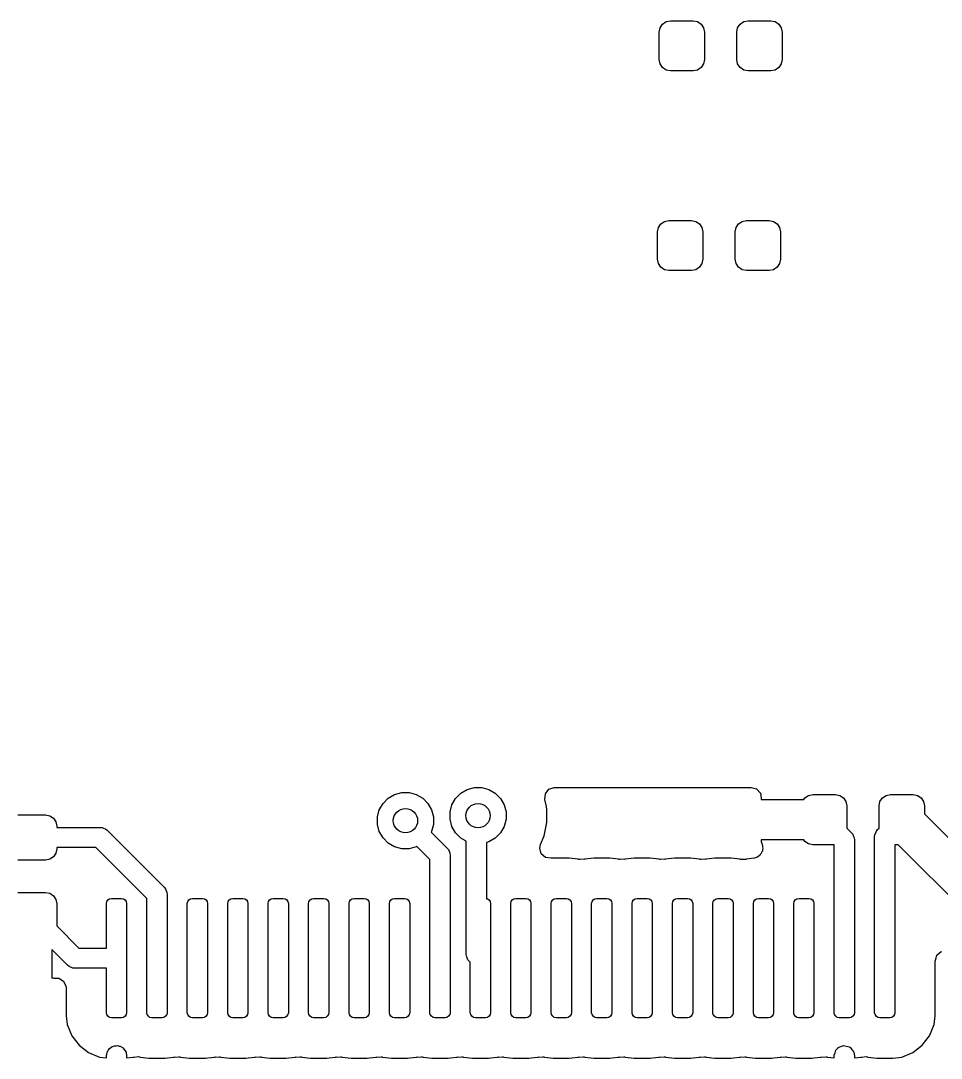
# Model space of a CAD drawing. Extents: x 3.62 to 8.08, y -6.04 to -1.71.
# Drawn here: x 6.528 to 6.976, y -2.27 to -1.765 of the extents above; entities that cross this region are included whole.
import ezdxf

# ---------------------------------------------------------------- set-up
doc = ezdxf.new("R2010")
doc.units = 0
doc.header["$MEASUREMENT"] = 0
doc.layers.add('BLACK', color=7, linetype='CONTINUOUS')

msp = doc.modelspace()

# ---------------------------------------------------------------- linework, layer by layer
at = {"layer": 'BLACK', "linetype": 'CONTINUOUS'}
for p, q in [((6.83898, -1.77008), (6.8394, -1.76797)), ((6.8394, -1.76797), (6.84059, -1.76618)), ((6.84059, -1.76618), (6.84238, -1.76499)), ((6.84238, -1.76499), (6.84449, -1.76457)), ((6.84449, -1.76457), (6.85551, -1.76457)), ((6.85551, -1.76457), (6.85762, -1.76499)), ((6.85762, -1.76499), (6.85941, -1.76618)), ((6.85941, -1.76618), (6.8606, -1.76797)), ((6.8606, -1.76797), (6.86102, -1.77008)), ((6.87677, -1.77008), (6.87719, -1.76797)), ((6.87719, -1.76797), (6.87839, -1.76618)), ((6.87839, -1.76618), (6.88017, -1.76499)), ((6.88017, -1.76499), (6.88228, -1.76457)), ((6.88228, -1.76457), (6.89331, -1.76457)), ((6.89331, -1.76457), (6.89542, -1.76499)), ((6.89542, -1.76499), (6.8972, -1.76618)), ((6.8972, -1.76618), (6.8984, -1.76797)), ((6.8984, -1.76797), (6.89882, -1.77008)), ((6.83898, -1.78346), (6.83898, -1.77008)), ((6.86102, -1.77008), (6.86102, -1.78346)), ((6.87677, -1.78346), (6.87677, -1.77008)), ((6.89882, -1.77008), (6.89882, -1.78346)), ((6.8394, -1.78557), (6.83898, -1.78346)), ((6.84059, -1.78736), (6.8394, -1.78557)), ((6.84238, -1.78856), (6.84059, -1.78736)), ((6.85941, -1.78736), (6.85762, -1.78856)), ((6.8606, -1.78557), (6.85941, -1.78736)), ((6.86102, -1.78346), (6.8606, -1.78557)), ((6.87719, -1.78557), (6.87677, -1.78346)), ((6.87839, -1.78736), (6.87719, -1.78557)), ((6.88017, -1.78856), (6.87839, -1.78736)), ((6.8972, -1.78736), (6.89542, -1.78856)), ((6.8984, -1.78557), (6.8972, -1.78736)), ((6.89882, -1.78346), (6.8984, -1.78557)), ((6.84449, -1.78898), (6.84238, -1.78856)), ((6.85551, -1.78898), (6.84449, -1.78898)), ((6.85762, -1.78856), (6.85551, -1.78898)), ((6.88228, -1.78898), (6.88017, -1.78856)), ((6.89331, -1.78898), (6.88228, -1.78898)), ((6.89542, -1.78856), (6.89331, -1.78898)), ((6.83861, -1.86521), (6.8398, -1.86343)), ((6.8398, -1.86343), (6.84159, -1.86223)), ((6.84159, -1.86223), (6.8437, -1.86181)), ((6.8437, -1.86181), (6.85472, -1.86181)), ((6.85472, -1.86181), (6.85683, -1.86223)), ((6.85683, -1.86223), (6.85862, -1.86343)), ((6.85862, -1.86343), (6.85982, -1.86521)), ((6.8764, -1.86521), (6.8776, -1.86343)), ((6.8776, -1.86343), (6.87939, -1.86223)), ((6.87939, -1.86223), (6.8815, -1.86181)), ((6.8815, -1.86181), (6.89252, -1.86181)), ((6.89252, -1.86181), (6.89463, -1.86223)), ((6.89463, -1.86223), (6.89642, -1.86343)), ((6.89642, -1.86343), (6.89761, -1.86521)), ((6.83819, -1.86732), (6.83861, -1.86521)), ((6.83819, -1.88071), (6.83819, -1.86732)), ((6.85982, -1.86521), (6.86024, -1.86732)), ((6.86024, -1.86732), (6.86024, -1.88071)), ((6.87598, -1.86732), (6.8764, -1.86521)), ((6.87598, -1.88071), (6.87598, -1.86732)), ((6.89761, -1.86521), (6.89803, -1.86732)), ((6.89803, -1.86732), (6.89803, -1.88071)), ((6.83861, -1.88282), (6.83819, -1.88071)), ((6.8398, -1.88461), (6.83861, -1.88282)), ((6.85982, -1.88282), (6.85862, -1.88461)), ((6.86024, -1.88071), (6.85982, -1.88282)), ((6.8764, -1.88282), (6.87598, -1.88071)), ((6.8776, -1.88461), (6.8764, -1.88282)), ((6.89761, -1.88282), (6.89642, -1.88461)), ((6.89803, -1.88071), (6.89761, -1.88282)), ((6.84159, -1.8858), (6.8398, -1.88461)), ((6.8437, -1.88622), (6.84159, -1.8858)), ((6.85472, -1.88622), (6.8437, -1.88622)), ((6.85683, -1.8858), (6.85472, -1.88622)), ((6.85862, -1.88461), (6.85683, -1.8858)), ((6.87939, -1.8858), (6.8776, -1.88461)), ((6.8815, -1.88622), (6.87939, -1.8858)), ((6.89252, -1.88622), (6.8815, -1.88622)), ((6.89463, -1.8858), (6.89252, -1.88622)), ((6.89642, -1.88461), (6.89463, -1.8858)), ((6.70708, -2.14309), (6.7102, -2.1413)), ((6.7102, -2.1413), (6.71367, -2.14037)), ((6.71367, -2.14037), (6.71727, -2.14037)), ((6.71727, -2.14037), (6.72075, -2.1413)), ((6.72075, -2.1413), (6.72386, -2.14309)), ((6.73989, -2.14319), (6.74243, -2.14064)), ((6.74243, -2.14064), (6.74555, -2.13884)), ((6.74555, -2.13884), (6.74902, -2.13791)), ((6.74902, -2.13791), (6.75262, -2.13791)), ((6.75262, -2.13791), (6.75609, -2.13884)), ((6.75609, -2.13884), (6.75921, -2.14064)), ((6.75921, -2.14064), (6.76175, -2.14319)), ((6.78338, -2.14365), (6.78363, -2.14091)), ((6.78363, -2.14091), (6.78532, -2.13874)), ((6.78532, -2.13874), (6.78791, -2.13782)), ((6.78791, -2.13782), (6.78817, -2.13781)), ((6.78817, -2.13781), (6.88381, -2.13781)), ((6.88381, -2.13781), (6.88645, -2.13859)), ((6.88645, -2.13859), (6.88825, -2.14067)), ((6.88825, -2.14067), (6.88868, -2.14308)), ((6.90988, -2.14295), (6.91167, -2.14176)), ((6.91167, -2.14176), (6.91378, -2.14134)), ((6.91378, -2.14134), (6.9248, -2.14134)), ((6.9248, -2.14134), (6.92691, -2.14176)), ((6.92691, -2.14176), (6.9287, -2.14295)), ((6.94768, -2.14295), (6.94947, -2.14176)), ((6.94947, -2.14176), (6.95157, -2.14134)), ((6.95157, -2.14134), (6.9626, -2.14134)), ((6.9626, -2.14134), (6.96471, -2.14176)), ((6.96471, -2.14176), (6.9665, -2.14295)), ((6.70274, -2.14875), (6.70454, -2.14564)), ((6.70454, -2.14564), (6.70708, -2.14309)), ((6.72386, -2.14309), (6.7264, -2.14564)), ((6.7264, -2.14564), (6.7282, -2.14875)), ((6.73716, -2.14978), (6.73809, -2.1463)), ((6.73809, -2.1463), (6.73989, -2.14319)), ((6.76175, -2.14319), (6.76355, -2.1463)), ((6.76355, -2.1463), (6.76448, -2.14978)), ((6.78395, -2.14651), (6.78338, -2.14365)), ((6.78431, -2.14828), (6.78395, -2.14651)), ((6.88868, -2.14308), (6.88863, -2.1437)), ((6.88863, -2.1437), (6.88863, -2.1437)), ((6.88863, -2.1437), (6.90938, -2.1437)), ((6.90938, -2.1437), (6.90988, -2.14295)), ((6.9287, -2.14295), (6.9299, -2.14474)), ((6.9299, -2.14474), (6.93031, -2.14685)), ((6.94606, -2.14685), (6.94648, -2.14474)), ((6.94648, -2.14474), (6.94768, -2.14295)), ((6.9665, -2.14295), (6.96769, -2.14474)), ((6.96769, -2.14474), (6.96811, -2.14685)), ((6.52677, -2.15118), (6.54016, -2.15118)), ((6.54016, -2.15118), (6.54227, -2.1516)), ((6.54227, -2.1516), (6.54405, -2.1528)), ((6.70181, -2.15223), (6.70274, -2.14875)), ((6.7282, -2.14875), (6.72913, -2.15223)), ((6.73716, -2.15337), (6.73716, -2.14978)), ((6.76448, -2.14978), (6.76448, -2.15337)), ((6.78431, -2.15487), (6.78431, -2.14828)), ((6.93031, -2.14685), (6.93031, -2.15761)), ((6.94606, -2.15761), (6.94606, -2.14685)), ((6.96811, -2.14685), (6.96811, -2.15065)), ((6.96811, -2.15065), (7.00053, -2.18307)), ((6.54405, -2.1528), (6.54525, -2.15458)), ((6.54525, -2.15458), (6.54567, -2.15669)), ((6.54567, -2.15669), (6.54567, -2.15728)), ((6.70181, -2.15583), (6.70181, -2.15223)), ((6.70274, -2.1593), (6.70181, -2.15583)), ((6.72913, -2.15583), (6.7282, -2.1593)), ((6.72913, -2.15223), (6.72913, -2.15583)), ((6.73809, -2.15685), (6.73716, -2.15337)), ((6.73989, -2.15996), (6.73809, -2.15685)), ((6.76355, -2.15685), (6.76175, -2.15996)), ((6.76448, -2.15337), (6.76355, -2.15685)), ((6.78302, -2.16134), (6.78431, -2.15487)), ((6.54567, -2.15728), (6.56678, -2.15728)), ((6.56678, -2.15728), (6.56774, -2.15738)), ((6.56774, -2.15738), (6.56774, -2.15738)), ((6.56774, -2.15738), (6.56805, -2.15751)), ((6.56805, -2.15751), (6.56951, -2.15811)), ((6.56951, -2.15811), (6.56951, -2.15811)), ((6.56951, -2.15811), (6.57026, -2.15872)), ((6.57026, -2.15872), (6.59797, -2.18644)), ((6.70454, -2.16242), (6.70274, -2.1593)), ((6.7282, -2.1593), (6.72802, -2.15962)), ((6.72802, -2.15962), (6.73576, -2.16736)), ((6.74243, -2.16251), (6.73989, -2.15996)), ((6.76175, -2.15996), (6.75921, -2.16251)), ((6.78123, -2.16565), (6.78302, -2.16134)), ((6.93031, -2.15761), (6.93261, -2.15991)), ((6.93261, -2.15991), (6.93323, -2.16065)), ((6.93323, -2.16065), (6.93323, -2.16065)), ((6.93323, -2.16065), (6.93364, -2.16166)), ((6.93364, -2.16166), (6.93396, -2.16242)), ((6.9439, -2.16181), (6.94399, -2.16085)), ((6.9439, -2.19439), (6.9439, -2.16181)), ((6.94399, -2.16085), (6.94473, -2.15908)), ((6.94473, -2.15908), (6.94534, -2.15833)), ((6.94473, -2.15908), (6.94473, -2.15908)), ((6.94534, -2.15833), (6.94606, -2.15761)), ((6.70708, -2.16496), (6.70454, -2.16242)), ((6.7102, -2.16676), (6.70708, -2.16496)), ((6.71367, -2.16769), (6.7102, -2.16676)), ((6.72075, -2.16676), (6.71727, -2.16769)), ((6.72106, -2.16658), (6.72075, -2.16676)), ((6.72736, -2.17288), (6.72106, -2.16658)), ((6.74508, -2.16403), (6.74243, -2.16251)), ((6.74508, -2.219), (6.74508, -2.16403)), ((6.75609, -2.16431), (6.75492, -2.16462)), ((6.75492, -2.16462), (6.75492, -2.19203)), ((6.75921, -2.16251), (6.75609, -2.16431)), ((6.78086, -2.16746), (6.78123, -2.16565)), ((6.90938, -2.16339), (6.88863, -2.16339)), ((6.88863, -2.16339), (6.8887, -2.16421)), ((6.8887, -2.16421), (6.88925, -2.16611)), ((6.88925, -2.16611), (6.88924, -2.16679)), ((6.88924, -2.16679), (6.88944, -2.16743)), ((6.90988, -2.16413), (6.90938, -2.16339)), ((6.91167, -2.16533), (6.90988, -2.16413)), ((6.91378, -2.16575), (6.91167, -2.16533)), ((6.92421, -2.16575), (6.91378, -2.16575)), ((6.92421, -2.19439), (6.92421, -2.16575)), ((6.93396, -2.16242), (6.93396, -2.16243)), ((6.93396, -2.16243), (6.93406, -2.16339)), ((6.93406, -2.16339), (6.93406, -2.19439)), ((6.95537, -2.16575), (6.95374, -2.16575)), ((6.95374, -2.16575), (6.95374, -2.19439)), ((6.9895, -2.19987), (6.95537, -2.16575)), ((6.54405, -2.17161), (6.54227, -2.17281)), ((6.54525, -2.16983), (6.54405, -2.17161)), ((6.54567, -2.16772), (6.54525, -2.16983)), ((6.56474, -2.16713), (6.54567, -2.16713)), ((6.54567, -2.16713), (6.54567, -2.16772)), ((6.58957, -2.19195), (6.56474, -2.16713)), ((6.71727, -2.16769), (6.71367, -2.16769)), ((6.73576, -2.16736), (6.73638, -2.1681)), ((6.73638, -2.1681), (6.73638, -2.1681)), ((6.73638, -2.1681), (6.73669, -2.16886)), ((6.73669, -2.16886), (6.73705, -2.16974)), ((6.73705, -2.16974), (6.73711, -2.16988)), ((6.73711, -2.16988), (6.7372, -2.17084)), ((6.7372, -2.17084), (6.7372, -2.19439)), ((6.7816, -2.17011), (6.78086, -2.16746)), ((6.78366, -2.17194), (6.7816, -2.17011)), ((6.78638, -2.17236), (6.78366, -2.17194)), ((6.88662, -2.1719), (6.88537, -2.17226)), ((6.88712, -2.17146), (6.88662, -2.1719)), ((6.88775, -2.17117), (6.88712, -2.17146)), ((6.88814, -2.17056), (6.88775, -2.17117)), ((6.88868, -2.17008), (6.88814, -2.17056)), ((6.88887, -2.16943), (6.88868, -2.17008)), ((6.88924, -2.16886), (6.88887, -2.16943)), ((6.88944, -2.16743), (6.88924, -2.16813)), ((6.88924, -2.16813), (6.88924, -2.16886)), ((6.54016, -2.17323), (6.52677, -2.17323)), ((6.54227, -2.17281), (6.54016, -2.17323)), ((6.72736, -2.19439), (6.72736, -2.17288)), ((6.78743, -2.17222), (6.78638, -2.17236)), ((6.79525, -2.17222), (6.78743, -2.17222)), ((6.79959, -2.17279), (6.79525, -2.17222)), ((6.79989, -2.17288), (6.79959, -2.17279)), ((6.7999, -2.17286), (6.79989, -2.17288)), ((6.80031, -2.17298), (6.7999, -2.17286)), ((6.80243, -2.17275), (6.80031, -2.17298)), ((6.80247, -2.17288), (6.80243, -2.17275)), ((6.80278, -2.17279), (6.80247, -2.17288)), ((6.80711, -2.17222), (6.80278, -2.17279)), ((6.81494, -2.17222), (6.80711, -2.17222)), ((6.81927, -2.17279), (6.81494, -2.17222)), ((6.81958, -2.17288), (6.81927, -2.17279)), ((6.81959, -2.17286), (6.81958, -2.17288)), ((6.81999, -2.17298), (6.81959, -2.17286)), ((6.82212, -2.17275), (6.81999, -2.17298)), ((6.82215, -2.17288), (6.82212, -2.17275)), ((6.82246, -2.17279), (6.82215, -2.17288)), ((6.8268, -2.17222), (6.82246, -2.17279)), ((6.83462, -2.17222), (6.8268, -2.17222)), ((6.83896, -2.17279), (6.83462, -2.17222)), ((6.83926, -2.17288), (6.83896, -2.17279)), ((6.83927, -2.17286), (6.83926, -2.17288)), ((6.83968, -2.17298), (6.83927, -2.17286)), ((6.8418, -2.17275), (6.83968, -2.17298)), ((6.84184, -2.17288), (6.8418, -2.17275)), ((6.84215, -2.17279), (6.84184, -2.17288)), ((6.84648, -2.17222), (6.84215, -2.17279)), ((6.85431, -2.17222), (6.84648, -2.17222)), ((6.85864, -2.17279), (6.85431, -2.17222)), ((6.85895, -2.17288), (6.85864, -2.17279)), ((6.85896, -2.17286), (6.85895, -2.17288)), ((6.85936, -2.17298), (6.85896, -2.17286)), ((6.86149, -2.17275), (6.85936, -2.17298)), ((6.86152, -2.17288), (6.86149, -2.17275)), ((6.86183, -2.17279), (6.86152, -2.17288)), ((6.86617, -2.17222), (6.86183, -2.17279)), ((6.87399, -2.17222), (6.86617, -2.17222)), ((6.87833, -2.17279), (6.87399, -2.17222)), ((6.87863, -2.17288), (6.87833, -2.17279)), ((6.87864, -2.17286), (6.87863, -2.17288)), ((6.87905, -2.17298), (6.87864, -2.17286)), ((6.87985, -2.17289), (6.87905, -2.17298)), ((6.88065, -2.173), (6.87985, -2.17289)), ((6.88124, -2.17291), (6.88065, -2.173)), ((6.88152, -2.17279), (6.88124, -2.17291)), ((6.88524, -2.1723), (6.88152, -2.17279)), ((6.88529, -2.1723), (6.88524, -2.1723)), ((6.88537, -2.17226), (6.88529, -2.1723)), ((6.59797, -2.18644), (6.59858, -2.18718)), ((6.59858, -2.18718), (6.59931, -2.18896)), ((6.52677, -2.18898), (6.54016, -2.18898)), ((6.54016, -2.18898), (6.54227, -2.1894)), ((6.54227, -2.1894), (6.54405, -2.19059)), ((6.54405, -2.19059), (6.54525, -2.19238)), ((6.5706, -2.19265), (6.5714, -2.19212)), ((6.5714, -2.19212), (6.57234, -2.19193)), ((6.57234, -2.19193), (6.57726, -2.19193)), ((6.57726, -2.19193), (6.57821, -2.19212)), ((6.57821, -2.19212), (6.579, -2.19265)), ((6.58957, -2.19439), (6.58957, -2.19195)), ((6.59931, -2.18896), (6.59941, -2.18992)), ((6.59941, -2.18992), (6.59941, -2.19439)), ((6.60997, -2.19265), (6.61077, -2.19212)), ((6.61077, -2.19212), (6.61171, -2.19193)), ((6.61171, -2.19193), (6.61663, -2.19193)), ((6.61663, -2.19193), (6.61758, -2.19212)), ((6.61758, -2.19212), (6.61837, -2.19265)), ((6.62966, -2.19265), (6.63046, -2.19212)), ((6.63046, -2.19212), (6.6314, -2.19193)), ((6.6314, -2.19193), (6.63632, -2.19193)), ((6.63632, -2.19193), (6.63726, -2.19212)), ((6.63726, -2.19212), (6.63806, -2.19265)), ((6.64934, -2.19265), (6.65014, -2.19212)), ((6.65014, -2.19212), (6.65108, -2.19193)), ((6.65108, -2.19193), (6.656, -2.19193)), ((6.656, -2.19193), (6.65695, -2.19212)), ((6.65695, -2.19212), (6.65774, -2.19265)), ((6.66903, -2.19265), (6.66983, -2.19212)), ((6.66983, -2.19212), (6.67077, -2.19193)), ((6.67077, -2.19193), (6.67569, -2.19193)), ((6.67569, -2.19193), (6.67663, -2.19212)), ((6.67663, -2.19212), (6.67743, -2.19265)), ((6.68871, -2.19265), (6.68951, -2.19212)), ((6.68951, -2.19212), (6.69045, -2.19193)), ((6.69045, -2.19193), (6.69537, -2.19193)), ((6.69537, -2.19193), (6.69632, -2.19212)), ((6.69632, -2.19212), (6.69711, -2.19265)), ((6.7084, -2.19265), (6.7092, -2.19212)), ((6.7092, -2.19212), (6.71014, -2.19193)), ((6.71014, -2.19193), (6.71506, -2.19193)), ((6.71506, -2.19193), (6.716, -2.19212)), ((6.716, -2.19212), (6.7168, -2.19265)), ((6.75492, -2.19203), (6.75537, -2.19212)), ((6.75537, -2.19212), (6.75617, -2.19265)), ((6.76745, -2.19265), (6.76825, -2.19212)), ((6.76825, -2.19212), (6.76919, -2.19193)), ((6.76919, -2.19193), (6.77411, -2.19193)), ((6.77411, -2.19193), (6.77506, -2.19212)), ((6.77506, -2.19212), (6.77585, -2.19265)), ((6.78714, -2.19265), (6.78794, -2.19212)), ((6.78794, -2.19212), (6.78888, -2.19193)), ((6.78888, -2.19193), (6.7938, -2.19193)), ((6.7938, -2.19193), (6.79474, -2.19212)), ((6.79474, -2.19212), (6.79554, -2.19265)), ((6.80682, -2.19265), (6.80762, -2.19212)), ((6.80762, -2.19212), (6.80856, -2.19193)), ((6.80856, -2.19193), (6.81348, -2.19193)), ((6.81348, -2.19193), (6.81443, -2.19212)), ((6.81443, -2.19212), (6.81522, -2.19265)), ((6.82651, -2.19265), (6.82731, -2.19212)), ((6.82731, -2.19212), (6.82825, -2.19193)), ((6.82825, -2.19193), (6.83317, -2.19193)), ((6.83317, -2.19193), (6.83411, -2.19212)), ((6.83411, -2.19212), (6.83491, -2.19265)), ((6.84619, -2.19265), (6.84699, -2.19212)), ((6.84699, -2.19212), (6.84793, -2.19193)), ((6.84793, -2.19193), (6.85285, -2.19193)), ((6.85285, -2.19193), (6.8538, -2.19212)), ((6.8538, -2.19212), (6.85459, -2.19265)), ((6.86588, -2.19265), (6.86668, -2.19212)), ((6.86668, -2.19212), (6.86762, -2.19193)), ((6.86762, -2.19193), (6.87254, -2.19193)), ((6.87254, -2.19193), (6.87348, -2.19212)), ((6.87348, -2.19212), (6.87428, -2.19265)), ((6.88556, -2.19265), (6.88636, -2.19212)), ((6.88636, -2.19212), (6.8873, -2.19193)), ((6.8873, -2.19193), (6.89222, -2.19193)), ((6.89222, -2.19193), (6.89317, -2.19212)), ((6.89317, -2.19212), (6.89396, -2.19265)), ((6.90525, -2.19265), (6.90605, -2.19212)), ((6.90605, -2.19212), (6.90699, -2.19193)), ((6.90699, -2.19193), (6.91191, -2.19193)), ((6.91191, -2.19193), (6.91285, -2.19212)), ((6.91285, -2.19212), (6.91365, -2.19265)), ((6.54525, -2.19238), (6.54567, -2.19449)), ((6.54567, -2.19449), (6.54567, -2.20525)), ((6.56988, -2.19439), (6.57007, -2.19345)), ((6.56988, -2.21604), (6.56988, -2.19439)), ((6.57007, -2.19345), (6.5706, -2.19265)), ((6.579, -2.19265), (6.57954, -2.19345)), ((6.57954, -2.19345), (6.57972, -2.19439)), ((6.57972, -2.19439), (6.57972, -2.24754)), ((6.58957, -2.24754), (6.58957, -2.19439)), ((6.59941, -2.19439), (6.59941, -2.24754)), ((6.60925, -2.19439), (6.60944, -2.19345)), ((6.60925, -2.24754), (6.60925, -2.19439)), ((6.60944, -2.19345), (6.60997, -2.19265)), ((6.61837, -2.19265), (6.61891, -2.19345)), ((6.61891, -2.19345), (6.61909, -2.19439)), ((6.61909, -2.19439), (6.61909, -2.24754)), ((6.62894, -2.19439), (6.62912, -2.19345)), ((6.62894, -2.24754), (6.62894, -2.19439)), ((6.62912, -2.19345), (6.62966, -2.19265)), ((6.63806, -2.19265), (6.63859, -2.19345)), ((6.63859, -2.19345), (6.63878, -2.19439)), ((6.63878, -2.19439), (6.63878, -2.24754)), ((6.64862, -2.19439), (6.64881, -2.19345)), ((6.64862, -2.24754), (6.64862, -2.19439)), ((6.64881, -2.19345), (6.64934, -2.19265)), ((6.65774, -2.19265), (6.65828, -2.19345)), ((6.65828, -2.19345), (6.65846, -2.19439)), ((6.65846, -2.19439), (6.65846, -2.24754)), ((6.66831, -2.19439), (6.66849, -2.19345)), ((6.66831, -2.24754), (6.66831, -2.19439)), ((6.66849, -2.19345), (6.66903, -2.19265)), ((6.67743, -2.19265), (6.67796, -2.19345)), ((6.67796, -2.19345), (6.67815, -2.19439)), ((6.67815, -2.19439), (6.67815, -2.24754)), ((6.68799, -2.19439), (6.68818, -2.19345)), ((6.68799, -2.24754), (6.68799, -2.19439)), ((6.68818, -2.19345), (6.68871, -2.19265)), ((6.69711, -2.19265), (6.69765, -2.19345)), ((6.69765, -2.19345), (6.69783, -2.19439)), ((6.69783, -2.19439), (6.69783, -2.24754)), ((6.70768, -2.19439), (6.70786, -2.19345)), ((6.70768, -2.24754), (6.70768, -2.19439)), ((6.70786, -2.19345), (6.7084, -2.19265)), ((6.7168, -2.19265), (6.71733, -2.19345)), ((6.71733, -2.19345), (6.71752, -2.19439)), ((6.71752, -2.19439), (6.71752, -2.24754)), ((6.72736, -2.24754), (6.72736, -2.19439)), ((6.7372, -2.19439), (6.7372, -2.24754)), ((6.75617, -2.19265), (6.7567, -2.19345)), ((6.7567, -2.19345), (6.75689, -2.19439)), ((6.75689, -2.19439), (6.75689, -2.24754)), ((6.76673, -2.19439), (6.76692, -2.19345)), ((6.76673, -2.24754), (6.76673, -2.19439)), ((6.76692, -2.19345), (6.76745, -2.19265)), ((6.77585, -2.19265), (6.77639, -2.19345)), ((6.77639, -2.19345), (6.77657, -2.19439)), ((6.77657, -2.19439), (6.77657, -2.24754)), ((6.78642, -2.19439), (6.7866, -2.19345)), ((6.78642, -2.24754), (6.78642, -2.19439)), ((6.7866, -2.19345), (6.78714, -2.19265)), ((6.79554, -2.19265), (6.79607, -2.19345)), ((6.79607, -2.19345), (6.79626, -2.19439)), ((6.79626, -2.19439), (6.79626, -2.24754)), ((6.8061, -2.19439), (6.80629, -2.19345)), ((6.8061, -2.24754), (6.8061, -2.19439)), ((6.80629, -2.19345), (6.80682, -2.19265)), ((6.81522, -2.19265), (6.81576, -2.19345)), ((6.81576, -2.19345), (6.81594, -2.19439)), ((6.81594, -2.19439), (6.81594, -2.24754)), ((6.82579, -2.19439), (6.82597, -2.19345)), ((6.82579, -2.24754), (6.82579, -2.19439)), ((6.82597, -2.19345), (6.82651, -2.19265)), ((6.83491, -2.19265), (6.83544, -2.19345)), ((6.83544, -2.19345), (6.83563, -2.19439)), ((6.83563, -2.19439), (6.83563, -2.24754)), ((6.84547, -2.19439), (6.84566, -2.19345)), ((6.84547, -2.24754), (6.84547, -2.19439)), ((6.84566, -2.19345), (6.84619, -2.19265)), ((6.85459, -2.19265), (6.85513, -2.19345)), ((6.85513, -2.19345), (6.85531, -2.19439)), ((6.85531, -2.19439), (6.85531, -2.24754)), ((6.86516, -2.19439), (6.86534, -2.19345)), ((6.86516, -2.24754), (6.86516, -2.19439)), ((6.86534, -2.19345), (6.86588, -2.19265)), ((6.87428, -2.19265), (6.87481, -2.19345)), ((6.87481, -2.19345), (6.875, -2.19439)), ((6.875, -2.19439), (6.875, -2.24754)), ((6.88484, -2.19439), (6.88503, -2.19345)), ((6.88484, -2.24754), (6.88484, -2.19439)), ((6.88503, -2.19345), (6.88556, -2.19265)), ((6.89396, -2.19265), (6.8945, -2.19345)), ((6.8945, -2.19345), (6.89469, -2.19439)), ((6.89469, -2.19439), (6.89469, -2.24754)), ((6.90453, -2.19439), (6.90471, -2.19345)), ((6.90453, -2.24754), (6.90453, -2.19439)), ((6.90471, -2.19345), (6.90525, -2.19265)), ((6.91365, -2.19265), (6.91418, -2.19345)), ((6.91418, -2.19345), (6.91437, -2.19439)), ((6.91437, -2.19439), (6.91437, -2.24754)), ((6.92421, -2.24754), (6.92421, -2.19439)), ((6.93406, -2.19439), (6.93406, -2.24754)), ((6.9439, -2.24754), (6.9439, -2.19439)), ((6.95374, -2.19439), (6.95374, -2.24754)), ((6.54567, -2.20525), (6.55647, -2.21604)), ((6.55095, -2.22444), (6.54331, -2.2168)), ((6.54331, -2.2168), (6.54331, -2.23066)), ((6.55647, -2.21604), (6.56988, -2.21604)), ((6.74517, -2.21996), (6.74508, -2.219)), ((6.74534, -2.22035), (6.74517, -2.21996)), ((6.74517, -2.21996), (6.74517, -2.21996)), ((6.74591, -2.22173), (6.74534, -2.22035)), ((6.74652, -2.22248), (6.74591, -2.22173)), ((6.74591, -2.22173), (6.74591, -2.22173)), ((6.74705, -2.223), (6.74652, -2.22248)), ((6.97344, -2.22221), (6.97348, -2.22209)), ((6.97344, -2.24899), (6.97344, -2.22221)), ((6.97345, -2.22197), (6.97386, -2.22078)), ((6.97348, -2.22209), (6.97345, -2.22197)), ((6.97386, -2.22078), (6.97422, -2.21957)), ((6.97422, -2.21957), (6.97431, -2.21949)), ((6.97431, -2.21949), (6.97435, -2.21937)), ((6.97435, -2.21937), (6.97535, -2.21859)), ((6.97535, -2.21859), (6.9763, -2.21777)), ((6.9763, -2.21777), (6.97642, -2.21775)), ((6.5517, -2.22506), (6.55095, -2.22444)), ((6.55347, -2.22579), (6.5517, -2.22506)), ((6.55443, -2.22589), (6.55347, -2.22579)), ((6.55347, -2.22579), (6.55347, -2.22579)), ((6.56988, -2.22589), (6.55443, -2.22589)), ((6.56988, -2.24754), (6.56988, -2.22589)), ((6.74705, -2.24754), (6.74705, -2.223)), ((6.54331, -2.23066), (6.54413, -2.2306)), ((6.54413, -2.2306), (6.54438, -2.23055)), ((6.54438, -2.23055), (6.54439, -2.23065)), ((6.54439, -2.23065), (6.5467, -2.23065)), ((6.5467, -2.23065), (6.54901, -2.23215)), ((6.54901, -2.23215), (6.55015, -2.23465)), ((6.55015, -2.23465), (6.5502, -2.23534)), ((6.5502, -2.23534), (6.5502, -2.24899)), ((6.57007, -2.24848), (6.56988, -2.24754)), ((6.57972, -2.24754), (6.57954, -2.24848)), ((6.58975, -2.24848), (6.58957, -2.24754)), ((6.59941, -2.24754), (6.59922, -2.24848)), ((6.60944, -2.24848), (6.60925, -2.24754)), ((6.61909, -2.24754), (6.61891, -2.24848)), ((6.62912, -2.24848), (6.62894, -2.24754)), ((6.63878, -2.24754), (6.63859, -2.24848)), ((6.64881, -2.24848), (6.64862, -2.24754)), ((6.65846, -2.24754), (6.65828, -2.24848)), ((6.66849, -2.24848), (6.66831, -2.24754)), ((6.67815, -2.24754), (6.67796, -2.24848)), ((6.68818, -2.24848), (6.68799, -2.24754)), ((6.69783, -2.24754), (6.69765, -2.24848)), ((6.70786, -2.24848), (6.70768, -2.24754)), ((6.71752, -2.24754), (6.71733, -2.24848)), ((6.72755, -2.24848), (6.72736, -2.24754)), ((6.7372, -2.24754), (6.73702, -2.24848)), ((6.74723, -2.24848), (6.74705, -2.24754)), ((6.75689, -2.24754), (6.7567, -2.24848)), ((6.76692, -2.24848), (6.76673, -2.24754)), ((6.77657, -2.24754), (6.77639, -2.24848)), ((6.7866, -2.24848), (6.78642, -2.24754)), ((6.79626, -2.24754), (6.79607, -2.24848)), ((6.80629, -2.24848), (6.8061, -2.24754)), ((6.81594, -2.24754), (6.81576, -2.24848)), ((6.82597, -2.24848), (6.82579, -2.24754)), ((6.83563, -2.24754), (6.83544, -2.24848)), ((6.84566, -2.24848), (6.84547, -2.24754)), ((6.85531, -2.24754), (6.85513, -2.24848)), ((6.86534, -2.24848), (6.86516, -2.24754)), ((6.875, -2.24754), (6.87481, -2.24848)), ((6.88503, -2.24848), (6.88484, -2.24754)), ((6.89469, -2.24754), (6.8945, -2.24848)), ((6.90471, -2.24848), (6.90453, -2.24754)), ((6.91437, -2.24754), (6.91418, -2.24848)), ((6.9244, -2.24848), (6.92421, -2.24754)), ((6.93406, -2.24754), (6.93387, -2.24848)), ((6.94408, -2.24848), (6.9439, -2.24754)), ((6.95374, -2.24754), (6.95355, -2.24848)), ((6.5502, -2.24899), (6.55077, -2.25332)), ((6.5706, -2.24928), (6.57007, -2.24848)), ((6.5714, -2.24981), (6.5706, -2.24928)), ((6.57234, -2.25), (6.5714, -2.24981)), ((6.57726, -2.25), (6.57234, -2.25)), ((6.57821, -2.24981), (6.57726, -2.25)), ((6.579, -2.24928), (6.57821, -2.24981)), ((6.57954, -2.24848), (6.579, -2.24928)), ((6.59029, -2.24928), (6.58975, -2.24848)), ((6.59109, -2.24981), (6.59029, -2.24928)), ((6.59203, -2.25), (6.59109, -2.24981)), ((6.59695, -2.25), (6.59203, -2.25)), ((6.59789, -2.24981), (6.59695, -2.25)), ((6.59869, -2.24928), (6.59789, -2.24981)), ((6.59922, -2.24848), (6.59869, -2.24928)), ((6.60997, -2.24928), (6.60944, -2.24848)), ((6.61077, -2.24981), (6.60997, -2.24928)), ((6.61171, -2.25), (6.61077, -2.24981)), ((6.61663, -2.25), (6.61171, -2.25)), ((6.61758, -2.24981), (6.61663, -2.25)), ((6.61837, -2.24928), (6.61758, -2.24981)), ((6.61891, -2.24848), (6.61837, -2.24928)), ((6.62966, -2.24928), (6.62912, -2.24848)), ((6.63046, -2.24981), (6.62966, -2.24928)), ((6.6314, -2.25), (6.63046, -2.24981)), ((6.63632, -2.25), (6.6314, -2.25)), ((6.63726, -2.24981), (6.63632, -2.25)), ((6.63806, -2.24928), (6.63726, -2.24981)), ((6.63859, -2.24848), (6.63806, -2.24928)), ((6.64934, -2.24928), (6.64881, -2.24848)), ((6.65014, -2.24981), (6.64934, -2.24928)), ((6.65108, -2.25), (6.65014, -2.24981)), ((6.656, -2.25), (6.65108, -2.25)), ((6.65695, -2.24981), (6.656, -2.25)), ((6.65774, -2.24928), (6.65695, -2.24981)), ((6.65828, -2.24848), (6.65774, -2.24928)), ((6.66903, -2.24928), (6.66849, -2.24848)), ((6.66983, -2.24981), (6.66903, -2.24928)), ((6.67077, -2.25), (6.66983, -2.24981)), ((6.67569, -2.25), (6.67077, -2.25)), ((6.67663, -2.24981), (6.67569, -2.25)), ((6.67743, -2.24928), (6.67663, -2.24981)), ((6.67796, -2.24848), (6.67743, -2.24928)), ((6.68871, -2.24928), (6.68818, -2.24848)), ((6.68951, -2.24981), (6.68871, -2.24928)), ((6.69045, -2.25), (6.68951, -2.24981)), ((6.69537, -2.25), (6.69045, -2.25)), ((6.69632, -2.24981), (6.69537, -2.25)), ((6.69711, -2.24928), (6.69632, -2.24981)), ((6.69765, -2.24848), (6.69711, -2.24928)), ((6.7084, -2.24928), (6.70786, -2.24848)), ((6.7092, -2.24981), (6.7084, -2.24928)), ((6.71014, -2.25), (6.7092, -2.24981)), ((6.71506, -2.25), (6.71014, -2.25)), ((6.716, -2.24981), (6.71506, -2.25)), ((6.7168, -2.24928), (6.716, -2.24981)), ((6.71733, -2.24848), (6.7168, -2.24928)), ((6.72808, -2.24928), (6.72755, -2.24848)), ((6.72888, -2.24981), (6.72808, -2.24928)), ((6.72982, -2.25), (6.72888, -2.24981)), ((6.73474, -2.25), (6.72982, -2.25)), ((6.73569, -2.24981), (6.73474, -2.25)), ((6.73648, -2.24928), (6.73569, -2.24981)), ((6.73702, -2.24848), (6.73648, -2.24928)), ((6.74777, -2.24928), (6.74723, -2.24848)), ((6.74857, -2.24981), (6.74777, -2.24928)), ((6.74951, -2.25), (6.74857, -2.24981)), ((6.75443, -2.25), (6.74951, -2.25)), ((6.75537, -2.24981), (6.75443, -2.25)), ((6.75617, -2.24928), (6.75537, -2.24981)), ((6.7567, -2.24848), (6.75617, -2.24928)), ((6.76745, -2.24928), (6.76692, -2.24848)), ((6.76825, -2.24981), (6.76745, -2.24928)), ((6.76919, -2.25), (6.76825, -2.24981)), ((6.77411, -2.25), (6.76919, -2.25)), ((6.77506, -2.24981), (6.77411, -2.25)), ((6.77585, -2.24928), (6.77506, -2.24981)), ((6.77639, -2.24848), (6.77585, -2.24928)), ((6.78714, -2.24928), (6.7866, -2.24848)), ((6.78794, -2.24981), (6.78714, -2.24928)), ((6.78888, -2.25), (6.78794, -2.24981)), ((6.7938, -2.25), (6.78888, -2.25)), ((6.79474, -2.24981), (6.7938, -2.25)), ((6.79554, -2.24928), (6.79474, -2.24981)), ((6.79607, -2.24848), (6.79554, -2.24928)), ((6.80682, -2.24928), (6.80629, -2.24848)), ((6.80762, -2.24981), (6.80682, -2.24928)), ((6.80856, -2.25), (6.80762, -2.24981)), ((6.81348, -2.25), (6.80856, -2.25)), ((6.81443, -2.24981), (6.81348, -2.25)), ((6.81522, -2.24928), (6.81443, -2.24981)), ((6.81576, -2.24848), (6.81522, -2.24928)), ((6.82651, -2.24928), (6.82597, -2.24848)), ((6.82731, -2.24981), (6.82651, -2.24928)), ((6.82825, -2.25), (6.82731, -2.24981)), ((6.83317, -2.25), (6.82825, -2.25)), ((6.83411, -2.24981), (6.83317, -2.25)), ((6.83491, -2.24928), (6.83411, -2.24981)), ((6.83544, -2.24848), (6.83491, -2.24928)), ((6.84619, -2.24928), (6.84566, -2.24848)), ((6.84699, -2.24981), (6.84619, -2.24928)), ((6.84793, -2.25), (6.84699, -2.24981)), ((6.85285, -2.25), (6.84793, -2.25)), ((6.8538, -2.24981), (6.85285, -2.25)), ((6.85459, -2.24928), (6.8538, -2.24981)), ((6.85513, -2.24848), (6.85459, -2.24928)), ((6.86588, -2.24928), (6.86534, -2.24848)), ((6.86668, -2.24981), (6.86588, -2.24928)), ((6.86762, -2.25), (6.86668, -2.24981)), ((6.87254, -2.25), (6.86762, -2.25)), ((6.87348, -2.24981), (6.87254, -2.25)), ((6.87428, -2.24928), (6.87348, -2.24981)), ((6.87481, -2.24848), (6.87428, -2.24928)), ((6.88556, -2.24928), (6.88503, -2.24848)), ((6.88636, -2.24981), (6.88556, -2.24928)), ((6.8873, -2.25), (6.88636, -2.24981)), ((6.89222, -2.25), (6.8873, -2.25)), ((6.89317, -2.24981), (6.89222, -2.25)), ((6.89396, -2.24928), (6.89317, -2.24981)), ((6.8945, -2.24848), (6.89396, -2.24928)), ((6.90525, -2.24928), (6.90471, -2.24848)), ((6.90605, -2.24981), (6.90525, -2.24928)), ((6.90699, -2.25), (6.90605, -2.24981)), ((6.91191, -2.25), (6.90699, -2.25)), ((6.91285, -2.24981), (6.91191, -2.25)), ((6.91365, -2.24928), (6.91285, -2.24981)), ((6.91418, -2.24848), (6.91365, -2.24928)), ((6.92493, -2.24928), (6.9244, -2.24848)), ((6.92573, -2.24981), (6.92493, -2.24928)), ((6.92667, -2.25), (6.92573, -2.24981)), ((6.93159, -2.25), (6.92667, -2.25)), ((6.93254, -2.24981), (6.93159, -2.25)), ((6.93333, -2.24928), (6.93254, -2.24981)), ((6.93387, -2.24848), (6.93333, -2.24928)), ((6.94462, -2.24928), (6.94408, -2.24848)), ((6.94542, -2.24981), (6.94462, -2.24928)), ((6.94636, -2.25), (6.94542, -2.24981)), ((6.95128, -2.25), (6.94636, -2.25)), ((6.95222, -2.24981), (6.95128, -2.25)), ((6.95302, -2.24928), (6.95222, -2.24981)), ((6.95355, -2.24848), (6.95302, -2.24928)), ((6.97287, -2.25333), (6.97344, -2.24899)), ((6.55077, -2.25332), (6.55077, -2.25332)), ((6.55077, -2.25332), (6.553, -2.25871)), ((6.97064, -2.25872), (6.97287, -2.25333)), ((6.553, -2.25871), (6.55655, -2.26333)), ((6.96709, -2.26335), (6.97064, -2.25872)), ((6.55655, -2.26333), (6.56117, -2.26688)), ((6.56117, -2.26688), (6.56656, -2.26912)), ((6.56988, -2.26838), (6.57004, -2.26785)), ((6.57001, -2.26729), (6.57042, -2.26655)), ((6.57004, -2.26785), (6.57001, -2.26729)), ((6.57042, -2.26655), (6.57066, -2.26575)), ((6.57066, -2.26575), (6.57108, -2.26538)), ((6.57108, -2.26538), (6.57135, -2.26489)), ((6.57135, -2.26489), (6.5721, -2.2645)), ((6.5721, -2.2645), (6.57274, -2.26394)), ((6.57274, -2.26394), (6.57329, -2.26386)), ((6.57329, -2.26386), (6.57378, -2.2636)), ((6.57378, -2.2636), (6.57462, -2.26367)), ((6.57462, -2.26367), (6.57546, -2.26355)), ((6.57546, -2.26355), (6.57602, -2.26379)), ((6.57602, -2.26379), (6.57652, -2.26383)), ((6.57652, -2.26383), (6.57774, -2.26451)), ((6.57774, -2.26451), (6.57781, -2.26457)), ((6.57781, -2.26457), (6.57944, -2.26679)), ((6.57944, -2.26679), (6.57972, -2.26845)), ((6.92422, -2.26816), (6.92464, -2.26699)), ((6.92464, -2.26699), (6.92499, -2.26581)), ((6.92499, -2.26581), (6.92511, -2.26567)), ((6.92511, -2.26567), (6.92515, -2.26557)), ((6.92515, -2.26557), (6.92612, -2.26457)), ((6.92612, -2.26457), (6.92616, -2.26454)), ((6.92616, -2.26454), (6.92873, -2.26355)), ((6.92873, -2.26355), (6.93142, -2.2641)), ((6.93142, -2.2641), (6.93211, -2.26454)), ((6.93211, -2.26454), (6.93215, -2.26457)), ((6.93215, -2.26457), (6.93275, -2.2654)), ((6.93275, -2.2654), (6.93339, -2.26602)), ((6.93339, -2.26602), (6.93348, -2.26639)), ((6.93348, -2.26639), (6.93377, -2.2668)), ((6.93377, -2.2668), (6.93406, -2.26845)), ((6.95707, -2.26913), (6.96246, -2.2669)), ((6.96246, -2.2669), (6.96709, -2.26335)), ((6.56656, -2.26912), (6.56656, -2.26912)), ((6.56656, -2.26912), (6.56988, -2.26955)), ((6.56988, -2.26955), (6.56988, -2.26838)), ((6.56988, -2.26955), (6.56988, -2.26955)), ((6.57972, -2.26845), (6.57972, -2.26955)), ((6.57972, -2.26955), (6.58305, -2.26912)), ((6.58305, -2.26912), (6.58335, -2.26903)), ((6.58335, -2.26903), (6.58339, -2.26917)), ((6.58339, -2.26917), (6.58544, -2.26893)), ((6.58544, -2.26893), (6.58593, -2.26907)), ((6.58593, -2.26907), (6.58593, -2.26905)), ((6.58593, -2.26905), (6.58624, -2.26913)), ((6.58624, -2.26913), (6.58624, -2.26913)), ((6.58624, -2.26913), (6.59057, -2.2697)), ((6.59057, -2.2697), (6.5984, -2.2697)), ((6.5984, -2.2697), (6.59956, -2.26955)), ((6.5984, -2.2697), (6.5984, -2.2697)), ((6.59956, -2.26955), (6.60274, -2.26913)), ((6.60274, -2.26913), (6.60304, -2.26905)), ((6.60274, -2.26913), (6.60274, -2.26913)), ((6.60304, -2.26905), (6.60308, -2.26918)), ((6.60308, -2.26918), (6.60519, -2.26895)), ((6.60519, -2.26895), (6.60561, -2.26907)), ((6.60561, -2.26907), (6.60562, -2.26905)), ((6.60562, -2.26905), (6.60593, -2.26913)), ((6.60593, -2.26913), (6.60593, -2.26913)), ((6.60593, -2.26913), (6.60593, -2.26913)), ((6.60593, -2.26913), (6.61026, -2.2697)), ((6.61026, -2.2697), (6.61809, -2.2697)), ((6.61809, -2.2697), (6.61925, -2.26955)), ((6.61809, -2.2697), (6.61809, -2.2697)), ((6.61925, -2.26955), (6.62242, -2.26913)), ((6.62242, -2.26913), (6.62273, -2.26905)), ((6.62242, -2.26913), (6.62242, -2.26913)), ((6.62273, -2.26905), (6.62276, -2.26918)), ((6.62276, -2.26918), (6.62488, -2.26895)), ((6.62488, -2.26895), (6.6253, -2.26907)), ((6.6253, -2.26907), (6.6253, -2.26905)), ((6.6253, -2.26905), (6.62561, -2.26913)), ((6.62561, -2.26913), (6.62561, -2.26913)), ((6.62561, -2.26913), (6.62561, -2.26913)), ((6.62561, -2.26913), (6.62994, -2.2697)), ((6.62994, -2.2697), (6.63777, -2.2697)), ((6.63777, -2.2697), (6.63893, -2.26955)), ((6.63777, -2.2697), (6.63777, -2.2697)), ((6.63893, -2.26955), (6.64211, -2.26913)), ((6.64211, -2.26913), (6.64241, -2.26905)), ((6.64211, -2.26913), (6.64211, -2.26913)), ((6.64241, -2.26905), (6.64245, -2.26918)), ((6.64245, -2.26918), (6.64456, -2.26895)), ((6.64456, -2.26895), (6.64498, -2.26907)), ((6.64498, -2.26907), (6.64499, -2.26905)), ((6.64499, -2.26905), (6.6453, -2.26913)), ((6.6453, -2.26913), (6.6453, -2.26913)), ((6.6453, -2.26913), (6.6453, -2.26913)), ((6.6453, -2.26913), (6.64963, -2.2697)), ((6.64963, -2.2697), (6.65746, -2.2697)), ((6.65746, -2.2697), (6.65862, -2.26955)), ((6.65746, -2.2697), (6.65746, -2.2697)), ((6.65862, -2.26955), (6.66179, -2.26913)), ((6.66179, -2.26913), (6.6621, -2.26905)), ((6.66179, -2.26913), (6.66179, -2.26913)), ((6.6621, -2.26905), (6.66213, -2.26918)), ((6.66213, -2.26918), (6.66425, -2.26895)), ((6.66425, -2.26895), (6.66467, -2.26907)), ((6.66467, -2.26907), (6.66467, -2.26905)), ((6.66467, -2.26905), (6.66498, -2.26913)), ((6.66498, -2.26913), (6.66498, -2.26913)), ((6.66498, -2.26913), (6.66498, -2.26913)), ((6.66498, -2.26913), (6.66931, -2.2697)), ((6.66931, -2.2697), (6.67714, -2.2697)), ((6.67714, -2.2697), (6.6783, -2.26955)), ((6.67714, -2.2697), (6.67714, -2.2697)), ((6.6783, -2.26955), (6.68148, -2.26913)), ((6.68148, -2.26913), (6.68178, -2.26905)), ((6.68148, -2.26913), (6.68148, -2.26913)), ((6.68178, -2.26905), (6.68182, -2.26918)), ((6.68182, -2.26918), (6.68393, -2.26895)), ((6.68393, -2.26895), (6.68435, -2.26907)), ((6.68435, -2.26907), (6.68436, -2.26905)), ((6.68436, -2.26905), (6.68467, -2.26913)), ((6.68467, -2.26913), (6.68467, -2.26913)), ((6.68467, -2.26913), (6.68467, -2.26913)), ((6.68467, -2.26913), (6.689, -2.2697)), ((6.689, -2.2697), (6.69683, -2.2697)), ((6.69683, -2.2697), (6.69799, -2.26955)), ((6.69683, -2.2697), (6.69683, -2.2697)), ((6.69799, -2.26955), (6.70116, -2.26913)), ((6.70116, -2.26913), (6.70147, -2.26905)), ((6.70116, -2.26913), (6.70116, -2.26913)), ((6.70147, -2.26905), (6.7015, -2.26918)), ((6.7015, -2.26918), (6.70362, -2.26895)), ((6.70362, -2.26895), (6.70404, -2.26907)), ((6.70404, -2.26907), (6.70404, -2.26905)), ((6.70404, -2.26905), (6.70435, -2.26913)), ((6.70435, -2.26913), (6.70435, -2.26913)), ((6.70435, -2.26913), (6.70435, -2.26913)), ((6.70435, -2.26913), (6.70869, -2.2697)), ((6.70869, -2.2697), (6.71651, -2.2697)), ((6.71651, -2.2697), (6.71767, -2.26955)), ((6.71651, -2.2697), (6.71651, -2.2697)), ((6.71767, -2.26955), (6.72085, -2.26913)), ((6.72085, -2.26913), (6.72115, -2.26905)), ((6.72085, -2.26913), (6.72085, -2.26913)), ((6.72115, -2.26905), (6.72119, -2.26918)), ((6.72119, -2.26918), (6.7233, -2.26895)), ((6.7233, -2.26895), (6.72372, -2.26907)), ((6.72372, -2.26907), (6.72373, -2.26905)), ((6.72373, -2.26905), (6.72404, -2.26913)), ((6.72404, -2.26913), (6.72404, -2.26913)), ((6.72404, -2.26913), (6.72404, -2.26913)), ((6.72404, -2.26913), (6.72837, -2.2697)), ((6.72837, -2.2697), (6.7362, -2.2697)), ((6.7362, -2.2697), (6.73736, -2.26955)), ((6.7362, -2.2697), (6.7362, -2.2697)), ((6.73736, -2.26955), (6.74053, -2.26913)), ((6.74053, -2.26913), (6.74084, -2.26905)), ((6.74053, -2.26913), (6.74053, -2.26913)), ((6.74084, -2.26905), (6.74087, -2.26918)), ((6.74087, -2.26918), (6.74299, -2.26895)), ((6.74299, -2.26895), (6.74341, -2.26907)), ((6.74341, -2.26907), (6.74341, -2.26905)), ((6.74341, -2.26905), (6.74372, -2.26913)), ((6.74372, -2.26913), (6.74372, -2.26913)), ((6.74372, -2.26913), (6.74372, -2.26913)), ((6.74372, -2.26913), (6.74806, -2.2697)), ((6.74806, -2.2697), (6.75588, -2.2697)), ((6.75588, -2.2697), (6.75704, -2.26955)), ((6.75588, -2.2697), (6.75588, -2.2697)), ((6.75704, -2.26955), (6.76022, -2.26913)), ((6.76022, -2.26913), (6.76052, -2.26905)), ((6.76022, -2.26913), (6.76022, -2.26913)), ((6.76052, -2.26905), (6.76056, -2.26918)), ((6.76056, -2.26918), (6.76267, -2.26895)), ((6.76267, -2.26895), (6.76309, -2.26907)), ((6.76309, -2.26907), (6.7631, -2.26905)), ((6.7631, -2.26905), (6.76341, -2.26913)), ((6.76341, -2.26913), (6.76341, -2.26913)), ((6.76341, -2.26913), (6.76341, -2.26913)), ((6.76341, -2.26913), (6.76774, -2.2697)), ((6.76774, -2.2697), (6.77557, -2.2697)), ((6.77557, -2.2697), (6.77673, -2.26955)), ((6.77557, -2.2697), (6.77557, -2.2697)), ((6.77673, -2.26955), (6.7799, -2.26913)), ((6.7799, -2.26913), (6.78021, -2.26905)), ((6.7799, -2.26913), (6.7799, -2.26913)), ((6.78021, -2.26905), (6.78024, -2.26918)), ((6.78024, -2.26918), (6.78236, -2.26895)), ((6.78236, -2.26895), (6.78278, -2.26907)), ((6.78278, -2.26907), (6.78278, -2.26905)), ((6.78278, -2.26905), (6.78309, -2.26913)), ((6.78309, -2.26913), (6.78309, -2.26913)), ((6.78309, -2.26913), (6.78309, -2.26913)), ((6.78309, -2.26913), (6.78743, -2.2697)), ((6.78743, -2.2697), (6.79525, -2.2697)), ((6.79525, -2.2697), (6.79641, -2.26955)), ((6.79525, -2.2697), (6.79525, -2.2697)), ((6.79641, -2.26955), (6.79959, -2.26913)), ((6.79959, -2.26913), (6.79989, -2.26905)), ((6.79959, -2.26913), (6.79959, -2.26913)), ((6.79989, -2.26905), (6.79993, -2.26918)), ((6.79993, -2.26918), (6.80204, -2.26895)), ((6.80204, -2.26895), (6.80246, -2.26907)), ((6.80246, -2.26907), (6.80247, -2.26905)), ((6.80247, -2.26905), (6.80278, -2.26913)), ((6.80278, -2.26913), (6.80278, -2.26913)), ((6.80278, -2.26913), (6.80278, -2.26913)), ((6.80278, -2.26913), (6.80711, -2.2697)), ((6.80711, -2.2697), (6.81494, -2.2697)), ((6.81494, -2.2697), (6.8161, -2.26955)), ((6.81494, -2.2697), (6.81494, -2.2697)), ((6.8161, -2.26955), (6.81927, -2.26913)), ((6.81927, -2.26913), (6.81958, -2.26905)), ((6.81927, -2.26913), (6.81927, -2.26913)), ((6.81958, -2.26905), (6.81961, -2.26918)), ((6.81961, -2.26918), (6.82173, -2.26895)), ((6.82173, -2.26895), (6.82215, -2.26907)), ((6.82215, -2.26907), (6.82215, -2.26905)), ((6.82215, -2.26905), (6.82246, -2.26913)), ((6.82246, -2.26913), (6.82246, -2.26913)), ((6.82246, -2.26913), (6.82246, -2.26913)), ((6.82246, -2.26913), (6.8268, -2.2697)), ((6.8268, -2.2697), (6.83462, -2.2697)), ((6.83462, -2.2697), (6.83578, -2.26955)), ((6.83462, -2.2697), (6.83462, -2.2697)), ((6.83578, -2.26955), (6.83896, -2.26913)), ((6.83896, -2.26913), (6.83926, -2.26905)), ((6.83896, -2.26913), (6.83896, -2.26913)), ((6.83926, -2.26905), (6.8393, -2.26918)), ((6.8393, -2.26918), (6.84141, -2.26895)), ((6.84141, -2.26895), (6.84183, -2.26907)), ((6.84183, -2.26907), (6.84184, -2.26905)), ((6.84184, -2.26905), (6.84215, -2.26913)), ((6.84215, -2.26913), (6.84215, -2.26913)), ((6.84215, -2.26913), (6.84215, -2.26913)), ((6.84215, -2.26913), (6.84648, -2.2697)), ((6.84648, -2.2697), (6.85431, -2.2697)), ((6.85431, -2.2697), (6.85547, -2.26955)), ((6.85431, -2.2697), (6.85431, -2.2697)), ((6.85547, -2.26955), (6.85864, -2.26913)), ((6.85864, -2.26913), (6.85895, -2.26905)), ((6.85864, -2.26913), (6.85864, -2.26913)), ((6.85895, -2.26905), (6.85898, -2.26918)), ((6.85898, -2.26918), (6.8611, -2.26895)), ((6.8611, -2.26895), (6.86152, -2.26907)), ((6.86152, -2.26907), (6.86152, -2.26905)), ((6.86152, -2.26905), (6.86183, -2.26913)), ((6.86183, -2.26913), (6.86183, -2.26913)), ((6.86183, -2.26913), (6.86183, -2.26913)), ((6.86183, -2.26913), (6.86617, -2.2697)), ((6.86617, -2.2697), (6.87399, -2.2697)), ((6.87399, -2.2697), (6.87515, -2.26955)), ((6.87399, -2.2697), (6.87399, -2.2697)), ((6.87515, -2.26955), (6.87833, -2.26913)), ((6.87833, -2.26913), (6.87863, -2.26905)), ((6.87833, -2.26913), (6.87833, -2.26913)), ((6.87863, -2.26905), (6.87867, -2.26918)), ((6.87867, -2.26918), (6.88078, -2.26895)), ((6.88078, -2.26895), (6.8812, -2.26907)), ((6.8812, -2.26907), (6.88121, -2.26905)), ((6.88121, -2.26905), (6.88152, -2.26913)), ((6.88152, -2.26913), (6.88152, -2.26913)), ((6.88152, -2.26913), (6.88152, -2.26913)), ((6.88152, -2.26913), (6.88585, -2.2697)), ((6.88585, -2.2697), (6.89368, -2.2697)), ((6.89368, -2.2697), (6.89484, -2.26955)), ((6.89368, -2.2697), (6.89368, -2.2697)), ((6.89484, -2.26955), (6.89801, -2.26913)), ((6.89801, -2.26913), (6.89832, -2.26905)), ((6.89801, -2.26913), (6.89801, -2.26913)), ((6.89832, -2.26905), (6.89835, -2.26918)), ((6.89835, -2.26918), (6.90047, -2.26895)), ((6.90047, -2.26895), (6.90089, -2.26907)), ((6.90089, -2.26907), (6.90089, -2.26905)), ((6.90089, -2.26905), (6.9012, -2.26913)), ((6.9012, -2.26913), (6.9012, -2.26913)), ((6.9012, -2.26913), (6.9012, -2.26913)), ((6.9012, -2.26913), (6.90554, -2.2697)), ((6.90554, -2.2697), (6.91336, -2.2697)), ((6.91336, -2.2697), (6.91452, -2.26955)), ((6.91336, -2.2697), (6.91336, -2.2697)), ((6.91452, -2.26955), (6.9177, -2.26913)), ((6.9177, -2.26913), (6.918, -2.26905)), ((6.9177, -2.26913), (6.9177, -2.26913)), ((6.918, -2.26905), (6.91804, -2.26917)), ((6.91804, -2.26917), (6.92018, -2.26894)), ((6.92018, -2.26894), (6.92058, -2.26906)), ((6.92058, -2.26906), (6.92058, -2.26903)), ((6.92058, -2.26903), (6.92089, -2.26912)), ((6.92089, -2.26912), (6.92421, -2.26955)), ((6.92421, -2.26845), (6.92425, -2.2683)), ((6.92421, -2.26955), (6.92421, -2.26845)), ((6.92421, -2.26955), (6.92421, -2.26955)), ((6.92425, -2.2683), (6.92422, -2.26816)), ((6.93406, -2.26845), (6.93406, -2.26955)), ((6.93406, -2.26955), (6.93738, -2.26912)), ((6.93738, -2.26912), (6.93768, -2.26903)), ((6.93768, -2.26903), (6.93772, -2.26917)), ((6.93772, -2.26917), (6.93977, -2.26893)), ((6.93977, -2.26893), (6.94026, -2.26907)), ((6.94026, -2.26907), (6.94026, -2.26905)), ((6.94026, -2.26905), (6.94057, -2.26913)), ((6.94057, -2.26913), (6.94057, -2.26913)), ((6.94057, -2.26913), (6.94491, -2.2697)), ((6.94491, -2.2697), (6.95273, -2.2697)), ((6.95273, -2.2697), (6.95707, -2.26913)), ((6.95273, -2.2697), (6.95273, -2.2697)), ((6.95707, -2.26913), (6.95707, -2.26913)), ((6.95707, -2.26913), (6.95707, -2.26913))]:
    msp.add_line(p, q, dxfattribs=at)
at = {"layer": 'BLACK'}
for centre in [(6.75082, -2.15157), (6.71547, -2.15403)]:
    msp.add_circle(centre, 0.00591, dxfattribs=at)

doc.saveas('drawing.dxf')
